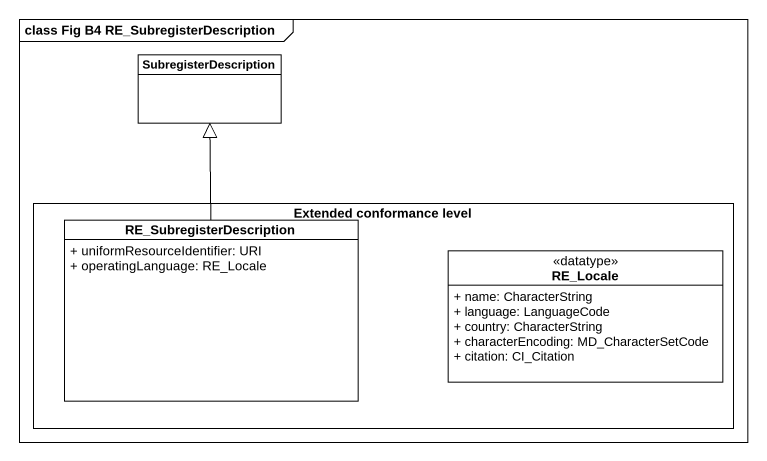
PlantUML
@startuml
mainframe class Fig B4 RE_SubregisterDescription
hide circle
hide empty members
skinparam classAttributeIconSize 0
class SubregisterDescription #FFFFFF
rectangle "Extended conformance level" as Extended_conformance_level {
  class RE_SubregisterDescription #FFFFFF {
    + uniformResourceIdentifier: URI
    + operatingLanguage: RE_Locale
  }
  class RE_Locale <<datatype>> #FFFFFF {
    + name: CharacterString
    + language: LanguageCode
    + country: CharacterString
    + characterEncoding: MD_CharacterSetCode
    + citation: CI_Citation
  }
}
RE_SubregisterDescription -up-|> SubregisterDescription
@enduml
